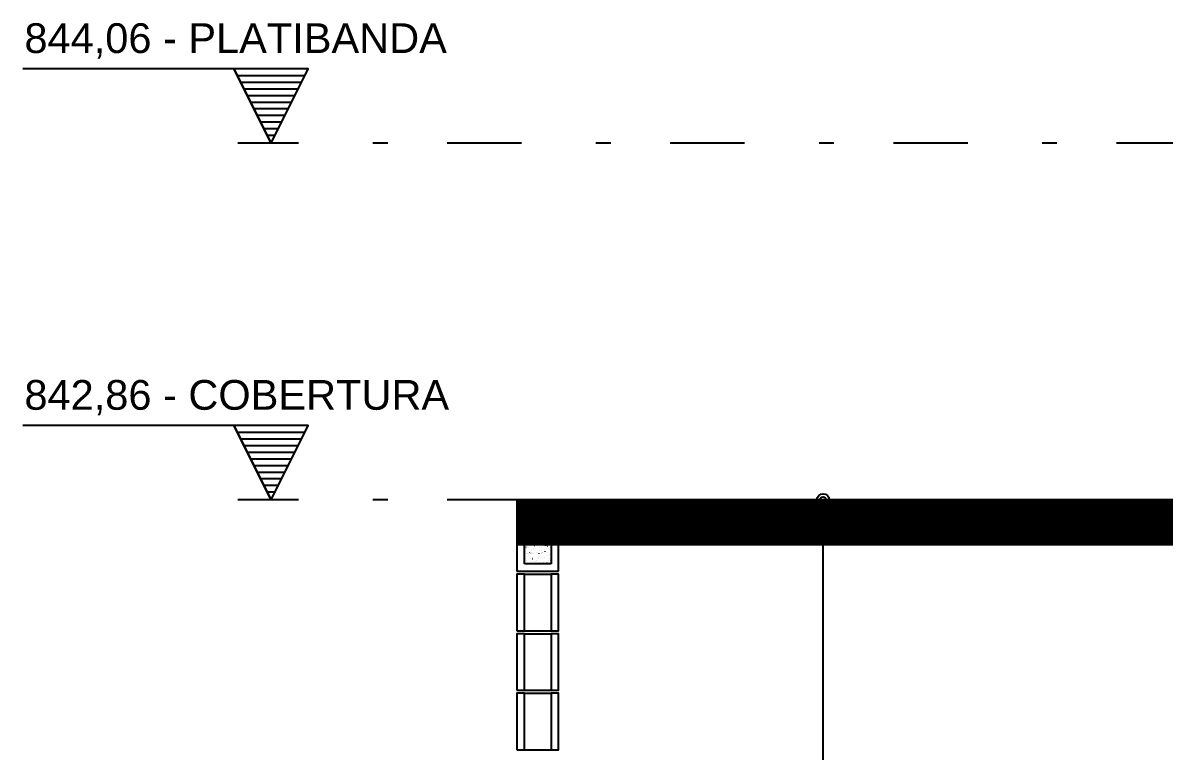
# Model space of a CAD drawing. Extents: x 0 to 119, y 0 to 84.
# Drawn here: x 57.35 to 65.03, y 41.9 to 46.8 of the extents above; entities that cross this region are included whole.
import ezdxf

# ---------------------------------------------------------------- set-up
doc = ezdxf.new("R2010")
doc.units = 0
doc.header["$MEASUREMENT"] = 0
doc.linetypes.add('ESTILO_TQS_0003', pattern=[1.5, 0.5, -0.4, 0.1, -0.5])
for name, color, linetype in [('10', 252, 'CONTINUOUS'), ('29', 9, 'CONTINUOUS'), ('3', 7, 'CONTINUOUS'), ('32', 250, 'CONTINUOUS'), ('6', 178, 'CONTINUOUS')]:
    doc.layers.add(name, color=color, linetype=linetype)
doc.styles.add('TQS_ARIAL', font='arial.ttf')

msp = doc.modelspace()

# ---------------------------------------------------------------- linework, layer by layer
at = {"layer": '10', "color": 252, "linetype": 'Continuous'}
for p, q in [((60.672083, 43.291044), (60.672083, 43.111044)), ((60.722083, 43.291044), (60.902083, 43.291044)), ((60.722083, 43.161044), (60.722083, 43.291044)), ((60.902083, 43.291044), (60.902083, 43.161044)), ((60.952083, 43.111044), (60.952083, 43.291044)), ((60.902083, 43.161044), (60.722083, 43.161044)), ((60.672083, 43.111044), (60.952083, 43.111044)), ((60.722083, 43.111044), (60.902083, 43.111044)), ((60.722083, 43.091044), (60.902083, 43.091044)), ((60.722083, 42.711044), (60.902083, 42.711044)), ((60.722083, 42.691044), (60.902083, 42.691044)), ((60.722083, 42.311044), (60.902083, 42.311044)), ((60.722083, 42.291044), (60.902083, 42.291044)), ((60.722083, 41.911044), (60.902083, 41.911044))]:
    msp.add_line(p, q, dxfattribs=at)
for points in [[(60.672083, 42.711044), (60.722083, 42.711044), (60.722083, 43.091044), (60.672083, 43.091044), (60.672083, 42.711044)], [(60.902083, 42.711044), (60.952083, 42.711044), (60.952083, 43.091044), (60.902083, 43.091044), (60.902083, 42.711044)], [(60.672083, 42.311044), (60.722083, 42.311044), (60.722083, 42.691044), (60.672083, 42.691044), (60.672083, 42.311044)], [(60.902083, 42.311044), (60.952083, 42.311044), (60.952083, 42.691044), (60.902083, 42.691044), (60.902083, 42.311044)], [(60.672083, 41.911044), (60.722083, 41.911044), (60.722083, 42.291044), (60.672083, 42.291044), (60.672083, 41.911044)], [(60.902083, 41.911044), (60.952083, 41.911044), (60.952083, 42.291044), (60.902083, 42.291044), (60.902083, 41.911044)]]:
    msp.add_lwpolyline(points, dxfattribs=at)
at = {"layer": '29', "color": 9, "linetype": 'Continuous'}
for p, q in [((60.672083, 43.291044), (60.971728, 43.591044)), ((60.672083, 43.30554), (60.957586, 43.591044)), ((60.672083, 43.319682), (60.943444, 43.591044)), ((60.672083, 43.333824), (60.929302, 43.591044)), ((60.672083, 43.347967), (60.91516, 43.591044)), ((60.672083, 43.362109), (60.901018, 43.591044)), ((60.672083, 43.376251), (60.886876, 43.591044)), ((60.672083, 43.390393), (60.872733, 43.591044)), ((60.672083, 43.404535), (60.858591, 43.591044)), ((60.672083, 43.418677), (60.844449, 43.591044)), ((60.672083, 43.432819), (60.830307, 43.591044)), ((60.672083, 43.446961), (60.816165, 43.591044)), ((60.672083, 43.461104), (60.802023, 43.591044)), ((60.672083, 43.475246), (60.787881, 43.591044)), ((60.672083, 43.489388), (60.773738, 43.591044)), ((60.672083, 43.50353), (60.759596, 43.591044)), ((60.672083, 43.517672), (60.745454, 43.591044)), ((60.672083, 43.531814), (60.731312, 43.591044)), ((60.672083, 43.545956), (60.71717, 43.591044)), ((60.672083, 43.560099), (60.703028, 43.591044)), ((60.672083, 43.574241), (60.688886, 43.591044)), ((60.672083, 43.588383), (60.674744, 43.591044)), ((60.672083, 43.583741), (60.96478, 43.291044)), ((60.672083, 43.569599), (60.950638, 43.291044)), ((60.672083, 43.555457), (60.936496, 43.291044)), ((60.672083, 43.541315), (60.922354, 43.291044)), ((60.672083, 43.527173), (60.908212, 43.291044)), ((60.678922, 43.591044), (60.978922, 43.291044)), ((60.685871, 43.291044), (60.985871, 43.591044)), ((60.693064, 43.591044), (60.993064, 43.291044)), ((60.700013, 43.291044), (61.000013, 43.591044)), ((60.707207, 43.591044), (61.007207, 43.291044)), ((60.714155, 43.291044), (61.014155, 43.591044)), ((60.721349, 43.591044), (61.021349, 43.291044)), ((60.728297, 43.291044), (61.028297, 43.591044)), ((60.735491, 43.591044), (61.035491, 43.291044)), ((60.742439, 43.291044), (61.042439, 43.591044)), ((60.749633, 43.591044), (61.049633, 43.291044)), ((60.756581, 43.291044), (61.056581, 43.591044)), ((60.763775, 43.591044), (61.063775, 43.291044)), ((60.770723, 43.291044), (61.070723, 43.591044)), ((60.777917, 43.591044), (61.077917, 43.291044)), ((60.784865, 43.291044), (61.084865, 43.591044)), ((60.792059, 43.591044), (61.092059, 43.291044)), ((60.799008, 43.291044), (61.099008, 43.591044)), ((60.806201, 43.591044), (61.106201, 43.291044)), ((60.81315, 43.291044), (61.11315, 43.591044)), ((60.820344, 43.591044), (61.120344, 43.291044)), ((60.827292, 43.291044), (61.127292, 43.591044)), ((60.834486, 43.591044), (61.134486, 43.291044)), ((60.841434, 43.291044), (61.141434, 43.591044)), ((60.848628, 43.591044), (61.148628, 43.291044)), ((60.855576, 43.291044), (61.155576, 43.591044)), ((60.86277, 43.591044), (61.16277, 43.291044)), ((60.869718, 43.291044), (61.169718, 43.591044)), ((60.876912, 43.591044), (61.176912, 43.291044)), ((60.88386, 43.291044), (61.18386, 43.591044)), ((60.891054, 43.591044), (61.191054, 43.291044)), ((60.898003, 43.291044), (61.198003, 43.591044)), ((60.905196, 43.591044), (61.205196, 43.291044)), ((60.912145, 43.291044), (61.212145, 43.591044)), ((60.919339, 43.591044), (61.219339, 43.291044)), ((60.926287, 43.291044), (61.226287, 43.591044)), ((60.933481, 43.591044), (61.233481, 43.291044)), ((60.940429, 43.291044), (61.240429, 43.591044)), ((60.947623, 43.591044), (61.247623, 43.291044)), ((60.954571, 43.291044), (61.254571, 43.591044)), ((60.961765, 43.591044), (61.261765, 43.291044)), ((60.968713, 43.291044), (61.268713, 43.591044)), ((60.975907, 43.591044), (61.275907, 43.291044)), ((60.982855, 43.291044), (61.282855, 43.591044)), ((60.990049, 43.591044), (61.290049, 43.291044)), ((60.996998, 43.291044), (61.296998, 43.591044)), ((61.004191, 43.591044), (61.304191, 43.291044)), ((61.01114, 43.291044), (61.31114, 43.591044)), ((61.018334, 43.591044), (61.318334, 43.291044)), ((61.025282, 43.291044), (61.325282, 43.591044)), ((61.032476, 43.591044), (61.332476, 43.291044)), ((61.039424, 43.291044), (61.339424, 43.591044)), ((61.046618, 43.591044), (61.346618, 43.291044)), ((61.053566, 43.291044), (61.353566, 43.591044)), ((61.06076, 43.591044), (61.36076, 43.291044)), ((61.067708, 43.291044), (61.367708, 43.591044)), ((61.074902, 43.591044), (61.374902, 43.291044)), ((61.08185, 43.291044), (61.38185, 43.591044)), ((61.089044, 43.591044), (61.389044, 43.291044)), ((61.095992, 43.291044), (61.395992, 43.591044)), ((61.103186, 43.591044), (61.403186, 43.291044)), ((61.110135, 43.291044), (61.410135, 43.591044)), ((61.117328, 43.591044), (61.417328, 43.291044)), ((61.124277, 43.291044), (61.424277, 43.591044)), ((61.131471, 43.591044), (61.431471, 43.291044)), ((61.138419, 43.291044), (61.438419, 43.591044)), ((61.145613, 43.591044), (61.445613, 43.291044)), ((61.152561, 43.291044), (61.452561, 43.591044)), ((61.159755, 43.591044), (61.459755, 43.291044)), ((61.166703, 43.291044), (61.466703, 43.591044)), ((61.173897, 43.591044), (61.473897, 43.291044)), ((61.180845, 43.291044), (61.480845, 43.591044)), ((61.188039, 43.591044), (61.488039, 43.291044)), ((61.194987, 43.291044), (61.494987, 43.591044)), ((61.202181, 43.591044), (61.502181, 43.291044)), ((61.20913, 43.291044), (61.50913, 43.591044)), ((61.216323, 43.591044), (61.516323, 43.291044)), ((61.223272, 43.291044), (61.523272, 43.591044)), ((61.230466, 43.591044), (61.530466, 43.291044)), ((61.237414, 43.291044), (61.537414, 43.591044)), ((61.244608, 43.591044), (61.544608, 43.291044)), ((61.251556, 43.291044), (61.551556, 43.591044)), ((61.25875, 43.591044), (61.55875, 43.291044)), ((61.265698, 43.291044), (61.565698, 43.591044)), ((61.272892, 43.591044), (61.572892, 43.291044)), ((61.27984, 43.291044), (61.57984, 43.591044)), ((61.287034, 43.591044), (61.587034, 43.291044)), ((61.293982, 43.291044), (61.593982, 43.591044)), ((61.301176, 43.591044), (61.601176, 43.291044)), ((61.308124, 43.291044), (61.608124, 43.591044)), ((61.315318, 43.591044), (61.615318, 43.291044)), ((61.322267, 43.291044), (61.622267, 43.591044)), ((61.32946, 43.591044), (61.62946, 43.291044)), ((61.336409, 43.291044), (61.636409, 43.591044)), ((61.343603, 43.591044), (61.643603, 43.291044)), ((61.350551, 43.291044), (61.650551, 43.591044)), ((61.357745, 43.591044), (61.657745, 43.291044)), ((61.364693, 43.291044), (61.664693, 43.591044)), ((61.371887, 43.591044), (61.671887, 43.291044)), ((61.378835, 43.291044), (61.678835, 43.591044)), ((61.386029, 43.591044), (61.686029, 43.291044)), ((61.392977, 43.291044), (61.692977, 43.591044)), ((61.400171, 43.591044), (61.700171, 43.291044)), ((61.407119, 43.291044), (61.707119, 43.591044)), ((61.414313, 43.591044), (61.714313, 43.291044)), ((61.421262, 43.291044), (61.721262, 43.591044)), ((61.428455, 43.591044), (61.728455, 43.291044)), ((61.435404, 43.291044), (61.735404, 43.591044)), ((61.442598, 43.591044), (61.742598, 43.291044)), ((61.449546, 43.291044), (61.749546, 43.591044)), ((61.45674, 43.591044), (61.75674, 43.291044)), ((61.463688, 43.291044), (61.763688, 43.591044)), ((61.470882, 43.591044), (61.770882, 43.291044)), ((61.47783, 43.291044), (61.77783, 43.591044)), ((61.485024, 43.591044), (61.785024, 43.291044)), ((61.491972, 43.291044), (61.791972, 43.591044)), ((61.499166, 43.591044), (61.799166, 43.291044)), ((61.506114, 43.291044), (61.806114, 43.591044)), ((61.513308, 43.591044), (61.813308, 43.291044)), ((61.520257, 43.291044), (61.820257, 43.591044)), ((61.52745, 43.591044), (61.82745, 43.291044)), ((61.534399, 43.291044), (61.834399, 43.591044)), ((61.541593, 43.591044), (61.841593, 43.291044)), ((61.548541, 43.291044), (61.848541, 43.591044)), ((61.555735, 43.591044), (61.855735, 43.291044)), ((61.562683, 43.291044), (61.862683, 43.591044)), ((61.569877, 43.591044), (61.869877, 43.291044)), ((61.576825, 43.291044), (61.876825, 43.591044)), ((61.584019, 43.591044), (61.884019, 43.291044)), ((61.590967, 43.291044), (61.890967, 43.591044)), ((61.598161, 43.591044), (61.898161, 43.291044)), ((61.605109, 43.291044), (61.905109, 43.591044)), ((61.612303, 43.591044), (61.912303, 43.291044)), ((61.619251, 43.291044), (61.919251, 43.591044)), ((61.626445, 43.591044), (61.926445, 43.291044)), ((61.633394, 43.291044), (61.933394, 43.591044)), ((61.640587, 43.591044), (61.940587, 43.291044)), ((61.647536, 43.291044), (61.947536, 43.591044)), ((61.65473, 43.591044), (61.95473, 43.291044)), ((61.661678, 43.291044), (61.961678, 43.591044)), ((61.668872, 43.591044), (61.968872, 43.291044)), ((61.67582, 43.291044), (61.97582, 43.591044)), ((61.683014, 43.591044), (61.983014, 43.291044)), ((61.689962, 43.291044), (61.989962, 43.591044)), ((61.697156, 43.591044), (61.997156, 43.291044)), ((61.704104, 43.291044), (62.004104, 43.591044)), ((61.711298, 43.591044), (62.011298, 43.291044)), ((61.718246, 43.291044), (62.018246, 43.591044)), ((61.72544, 43.591044), (62.02544, 43.291044)), ((61.732389, 43.291044), (62.032389, 43.591044)), ((61.739582, 43.591044), (62.039582, 43.291044)), ((61.746531, 43.291044), (62.046531, 43.591044)), ((61.753725, 43.591044), (62.053725, 43.291044)), ((61.760673, 43.291044), (62.060673, 43.591044)), ((61.767867, 43.591044), (62.067867, 43.291044)), ((61.774815, 43.291044), (62.074815, 43.591044)), ((61.782009, 43.591044), (62.082009, 43.291044)), ((61.788957, 43.291044), (62.088957, 43.591044)), ((61.796151, 43.591044), (62.096151, 43.291044)), ((61.803099, 43.291044), (62.103099, 43.591044)), ((61.810293, 43.591044), (62.110293, 43.291044)), ((61.817241, 43.291044), (62.117241, 43.591044)), ((61.824435, 43.591044), (62.124435, 43.291044)), ((61.831384, 43.291044), (62.131384, 43.591044)), ((61.838577, 43.591044), (62.138577, 43.291044)), ((61.845526, 43.291044), (62.145526, 43.591044)), ((61.85272, 43.591044), (62.15272, 43.291044)), ((61.859668, 43.291044), (62.159668, 43.591044)), ((61.866862, 43.591044), (62.166862, 43.291044)), ((61.87381, 43.291044), (62.17381, 43.591044)), ((61.881004, 43.591044), (62.181004, 43.291044)), ((61.887952, 43.291044), (62.187952, 43.591044)), ((61.895146, 43.591044), (62.195146, 43.291044)), ((61.902094, 43.291044), (62.202094, 43.591044)), ((61.909288, 43.591044), (62.209288, 43.291044)), ((61.916236, 43.291044), (62.216236, 43.591044)), ((61.92343, 43.591044), (62.22343, 43.291044)), ((61.930378, 43.291044), (62.230378, 43.591044)), ((61.937572, 43.591044), (62.237572, 43.291044)), ((61.944521, 43.291044), (62.244521, 43.591044)), ((61.951714, 43.591044), (62.251714, 43.291044)), ((61.958663, 43.291044), (62.258663, 43.591044)), ((61.965857, 43.591044), (62.265857, 43.291044)), ((61.972805, 43.291044), (62.272805, 43.591044)), ((61.979999, 43.591044), (62.279999, 43.291044)), ((61.986947, 43.291044), (62.286947, 43.591044)), ((61.994141, 43.591044), (62.294141, 43.291044)), ((62.001089, 43.291044), (62.301089, 43.591044)), ((62.008283, 43.591044), (62.308283, 43.291044)), ((62.015231, 43.291044), (62.315231, 43.591044)), ((62.022425, 43.591044), (62.322425, 43.291044)), ((62.029373, 43.291044), (62.329373, 43.591044)), ((62.036567, 43.591044), (62.336567, 43.291044)), ((62.043516, 43.291044), (62.343516, 43.591044)), ((62.050709, 43.591044), (62.350709, 43.291044)), ((62.057658, 43.291044), (62.357658, 43.591044)), ((62.064852, 43.591044), (62.364852, 43.291044)), ((62.0718, 43.291044), (62.3718, 43.591044)), ((62.078994, 43.591044), (62.378994, 43.291044)), ((62.085942, 43.291044), (62.385942, 43.591044)), ((62.093136, 43.591044), (62.393136, 43.291044)), ((62.100084, 43.291044), (62.400084, 43.591044)), ((62.107278, 43.591044), (62.407278, 43.291044)), ((62.114226, 43.291044), (62.414226, 43.591044)), ((62.12142, 43.591044), (62.42142, 43.291044)), ((62.128368, 43.291044), (62.428368, 43.591044)), ((62.135562, 43.591044), (62.435562, 43.291044)), ((62.14251, 43.291044), (62.44251, 43.591044)), ((62.149704, 43.591044), (62.449704, 43.291044)), ((62.156653, 43.291044), (62.456653, 43.591044)), ((62.163846, 43.591044), (62.463846, 43.291044)), ((62.170795, 43.291044), (62.470795, 43.591044)), ((62.177989, 43.591044), (62.477989, 43.291044)), ((62.184937, 43.291044), (62.484937, 43.591044)), ((62.192131, 43.591044), (62.492131, 43.291044)), ((62.199079, 43.291044), (62.499079, 43.591044)), ((62.206273, 43.591044), (62.506273, 43.291044)), ((62.213221, 43.291044), (62.513221, 43.591044)), ((62.220415, 43.591044), (62.520415, 43.291044)), ((62.227363, 43.291044), (62.527363, 43.591044)), ((62.234557, 43.591044), (62.534557, 43.291044)), ((62.241505, 43.291044), (62.541505, 43.591044)), ((62.248699, 43.591044), (62.548699, 43.291044)), ((62.255648, 43.291044), (62.555648, 43.591044)), ((62.262841, 43.591044), (62.562841, 43.291044)), ((62.26979, 43.291044), (62.56979, 43.591044)), ((62.276984, 43.591044), (62.576984, 43.291044)), ((62.283932, 43.291044), (62.583932, 43.591044)), ((62.291126, 43.591044), (62.591126, 43.291044)), ((62.298074, 43.291044), (62.598074, 43.591044)), ((62.305268, 43.591044), (62.605268, 43.291044)), ((62.312216, 43.291044), (62.612216, 43.591044)), ((62.31941, 43.591044), (62.61941, 43.291044)), ((62.326358, 43.291044), (62.626358, 43.591044)), ((62.333552, 43.591044), (62.633552, 43.291044)), ((62.3405, 43.291044), (62.6405, 43.591044)), ((62.347694, 43.591044), (62.647694, 43.291044)), ((62.354643, 43.291044), (62.654643, 43.591044)), ((62.361836, 43.591044), (62.661836, 43.291044)), ((62.368785, 43.291044), (62.668785, 43.591044)), ((62.375979, 43.591044), (62.675979, 43.291044)), ((62.382927, 43.291044), (62.682927, 43.591044)), ((62.390121, 43.591044), (62.690121, 43.291044)), ((62.397069, 43.291044), (62.697069, 43.591044)), ((62.404263, 43.591044), (62.704263, 43.291044)), ((62.411211, 43.291044), (62.711211, 43.591044)), ((62.418405, 43.591044), (62.718405, 43.291044)), ((62.425353, 43.291044), (62.725353, 43.591044)), ((62.432547, 43.591044), (62.732547, 43.291044)), ((62.439495, 43.291044), (62.739495, 43.591044)), ((62.446689, 43.591044), (62.746689, 43.291044)), ((62.453637, 43.291044), (62.753637, 43.591044)), ((62.460831, 43.591044), (62.760831, 43.291044)), ((62.46778, 43.291044), (62.76778, 43.591044)), ((62.474973, 43.591044), (62.774973, 43.291044)), ((62.481922, 43.291044), (62.781922, 43.591044)), ((62.489116, 43.591044), (62.789116, 43.291044)), ((62.496064, 43.291044), (62.796064, 43.591044)), ((62.503258, 43.591044), (62.803258, 43.291044)), ((62.510206, 43.291044), (62.810206, 43.591044)), ((62.5174, 43.591044), (62.8174, 43.291044)), ((62.524348, 43.291044), (62.824348, 43.591044)), ((62.531542, 43.591044), (62.831542, 43.291044)), ((62.53849, 43.291044), (62.83849, 43.591044)), ((62.545684, 43.591044), (62.845684, 43.291044)), ((62.552632, 43.291044), (62.852632, 43.591044)), ((62.559826, 43.591044), (62.859826, 43.291044)), ((62.566775, 43.291044), (62.866775, 43.591044)), ((62.573968, 43.591044), (62.873968, 43.291044)), ((62.580917, 43.291044), (62.880917, 43.591044)), ((62.588111, 43.591044), (62.888111, 43.291044)), ((62.595059, 43.291044), (62.895059, 43.591044)), ((62.602253, 43.591044), (62.902253, 43.291044)), ((62.609201, 43.291044), (62.909201, 43.591044)), ((62.616395, 43.591044), (62.916395, 43.291044)), ((62.623343, 43.291044), (62.923343, 43.591044)), ((62.630537, 43.591044), (62.930537, 43.291044)), ((62.637485, 43.291044), (62.937485, 43.591044)), ((62.644679, 43.591044), (62.944679, 43.291044)), ((62.651627, 43.291044), (62.951627, 43.591044)), ((62.658821, 43.591044), (62.958821, 43.291044)), ((62.66577, 43.291044), (62.96577, 43.591044)), ((62.672963, 43.591044), (62.972963, 43.291044)), ((62.679912, 43.291044), (62.979912, 43.591044)), ((62.687106, 43.591044), (62.987106, 43.291044)), ((62.694054, 43.291044), (62.994054, 43.591044)), ((62.701248, 43.591044), (63.001248, 43.291044)), ((62.708196, 43.291044), (63.008196, 43.591044)), ((62.71539, 43.591044), (63.01539, 43.291044)), ((62.722338, 43.291044), (63.022338, 43.591044)), ((62.729532, 43.591044), (63.029532, 43.291044)), ((62.73648, 43.291044), (63.03648, 43.591044)), ((62.743674, 43.591044), (63.043674, 43.291044)), ((62.750622, 43.291044), (63.050622, 43.591044)), ((62.757816, 43.591044), (63.057816, 43.291044)), ((62.764764, 43.291044), (63.064764, 43.591044)), ((62.771958, 43.591044), (63.071958, 43.291044)), ((62.778907, 43.291044), (63.078907, 43.591044)), ((62.7861, 43.591044), (63.0861, 43.291044)), ((62.793049, 43.291044), (63.093049, 43.591044)), ((62.800243, 43.591044), (63.100243, 43.291044)), ((62.807191, 43.291044), (63.107191, 43.591044)), ((62.814385, 43.591044), (63.114385, 43.291044)), ((62.821333, 43.291044), (63.121333, 43.591044)), ((62.828527, 43.591044), (63.128527, 43.291044)), ((62.835475, 43.291044), (63.135475, 43.591044)), ((62.842669, 43.591044), (63.142669, 43.291044)), ((62.849617, 43.291044), (63.149617, 43.591044)), ((62.856811, 43.591044), (63.156811, 43.291044)), ((62.863759, 43.291044), (63.163759, 43.591044)), ((62.870953, 43.591044), (63.170953, 43.291044)), ((62.877902, 43.291044), (63.177902, 43.591044)), ((62.885095, 43.591044), (63.185095, 43.291044)), ((62.892044, 43.291044), (63.192044, 43.591044)), ((62.899238, 43.591044), (63.199238, 43.291044)), ((62.906186, 43.291044), (63.206186, 43.591044)), ((62.91338, 43.591044), (63.21338, 43.291044)), ((62.920328, 43.291044), (63.220328, 43.591044)), ((62.927522, 43.591044), (63.227522, 43.291044)), ((62.93447, 43.291044), (63.23447, 43.591044)), ((62.941664, 43.591044), (63.241664, 43.291044)), ((62.948612, 43.291044), (63.248612, 43.591044)), ((62.955806, 43.591044), (63.255806, 43.291044)), ((62.962754, 43.291044), (63.262754, 43.591044)), ((62.969948, 43.591044), (63.269948, 43.291044)), ((62.976896, 43.291044), (63.276896, 43.591044)), ((62.98409, 43.591044), (63.28409, 43.291044)), ((62.991039, 43.291044), (63.291039, 43.591044)), ((62.998232, 43.591044), (63.298232, 43.291044)), ((63.005181, 43.291044), (63.305181, 43.591044)), ((63.012375, 43.591044), (63.312375, 43.291044)), ((63.019323, 43.291044), (63.319323, 43.591044)), ((63.026517, 43.591044), (63.326517, 43.291044)), ((63.033465, 43.291044), (63.333465, 43.591044)), ((63.040659, 43.591044), (63.340659, 43.291044)), ((63.047607, 43.291044), (63.347607, 43.591044)), ((63.054801, 43.591044), (63.354801, 43.291044)), ((63.061749, 43.291044), (63.361749, 43.591044)), ((63.068943, 43.591044), (63.368943, 43.291044)), ((63.075891, 43.291044), (63.375891, 43.591044)), ((63.083085, 43.591044), (63.383085, 43.291044)), ((63.090034, 43.291044), (63.390034, 43.591044)), ((63.097227, 43.591044), (63.397227, 43.291044)), ((63.104176, 43.291044), (63.404176, 43.591044)), ((63.11137, 43.591044), (63.41137, 43.291044)), ((63.118318, 43.291044), (63.418318, 43.591044)), ((63.125512, 43.591044), (63.425512, 43.291044)), ((63.13246, 43.291044), (63.43246, 43.591044)), ((63.139654, 43.591044), (63.439654, 43.291044)), ((63.146602, 43.291044), (63.446602, 43.591044)), ((63.153796, 43.591044), (63.453796, 43.291044)), ((63.160744, 43.291044), (63.460744, 43.591044)), ((63.167938, 43.591044), (63.467938, 43.291044)), ((63.174886, 43.291044), (63.474886, 43.591044)), ((63.18208, 43.591044), (63.48208, 43.291044)), ((63.189029, 43.291044), (63.489029, 43.591044)), ((63.196222, 43.591044), (63.496222, 43.291044)), ((63.203171, 43.291044), (63.503171, 43.591044)), ((63.210365, 43.591044), (63.510365, 43.291044)), ((63.217313, 43.291044), (63.517313, 43.591044)), ((63.224507, 43.591044), (63.524507, 43.291044)), ((63.231455, 43.291044), (63.531455, 43.591044)), ((63.238649, 43.591044), (63.538649, 43.291044)), ((63.245597, 43.291044), (63.545597, 43.591044)), ((63.252791, 43.591044), (63.552791, 43.291044)), ((63.259739, 43.291044), (63.559739, 43.591044)), ((63.266933, 43.591044), (63.566933, 43.291044)), ((63.273881, 43.291044), (63.573881, 43.591044)), ((63.281075, 43.591044), (63.581075, 43.291044)), ((63.288023, 43.291044), (63.588023, 43.591044)), ((63.295217, 43.591044), (63.595217, 43.291044)), ((63.302166, 43.291044), (63.602166, 43.591044)), ((63.309359, 43.591044), (63.609359, 43.291044)), ((63.316308, 43.291044), (63.616308, 43.591044)), ((63.323502, 43.591044), (63.623502, 43.291044)), ((63.33045, 43.291044), (63.63045, 43.591044)), ((63.337644, 43.591044), (63.637644, 43.291044)), ((63.344592, 43.291044), (63.644592, 43.591044)), ((63.351786, 43.591044), (63.651786, 43.291044)), ((63.358734, 43.291044), (63.658734, 43.591044)), ((63.365928, 43.591044), (63.665928, 43.291044)), ((63.372876, 43.291044), (63.672876, 43.591044)), ((63.38007, 43.591044), (63.68007, 43.291044)), ((63.387018, 43.291044), (63.687018, 43.591044)), ((63.394212, 43.591044), (63.694212, 43.291044)), ((63.401161, 43.291044), (63.701161, 43.591044)), ((63.408354, 43.591044), (63.708354, 43.291044)), ((63.415303, 43.291044), (63.715303, 43.591044)), ((63.422497, 43.591044), (63.722497, 43.291044)), ((63.429445, 43.291044), (63.729445, 43.591044)), ((63.436639, 43.591044), (63.736639, 43.291044)), ((63.443587, 43.291044), (63.743587, 43.591044)), ((63.450781, 43.591044), (63.750781, 43.291044)), ((63.457729, 43.291044), (63.757729, 43.591044)), ((63.464923, 43.591044), (63.764923, 43.291044)), ((63.471871, 43.291044), (63.771871, 43.591044)), ((63.479065, 43.591044), (63.779065, 43.291044)), ((63.486013, 43.291044), (63.786013, 43.591044)), ((63.493207, 43.591044), (63.793207, 43.291044)), ((63.500156, 43.291044), (63.800156, 43.591044)), ((63.507349, 43.591044), (63.807349, 43.291044)), ((63.514298, 43.291044), (63.814298, 43.591044)), ((63.521492, 43.591044), (63.821492, 43.291044)), ((63.52844, 43.291044), (63.82844, 43.591044)), ((63.535634, 43.591044), (63.835634, 43.291044)), ((63.542582, 43.291044), (63.842582, 43.591044)), ((63.549776, 43.591044), (63.849776, 43.291044)), ((63.556724, 43.291044), (63.856724, 43.591044)), ((63.563918, 43.591044), (63.863918, 43.291044)), ((63.570866, 43.291044), (63.870866, 43.591044)), ((63.57806, 43.591044), (63.87806, 43.291044)), ((63.585008, 43.291044), (63.885008, 43.591044)), ((63.592202, 43.591044), (63.892202, 43.291044)), ((63.59915, 43.291044), (63.89915, 43.591044)), ((63.606344, 43.591044), (63.906344, 43.291044)), ((63.613293, 43.291044), (63.913293, 43.591044)), ((63.620486, 43.591044), (63.920486, 43.291044)), ((63.627435, 43.291044), (63.927435, 43.591044)), ((63.634629, 43.591044), (63.934629, 43.291044)), ((63.641577, 43.291044), (63.941577, 43.591044)), ((63.648771, 43.591044), (63.948771, 43.291044)), ((63.655719, 43.291044), (63.955719, 43.591044)), ((63.662913, 43.591044), (63.962913, 43.291044)), ((63.669861, 43.291044), (63.969861, 43.591044)), ((63.677055, 43.591044), (63.977055, 43.291044)), ((63.684003, 43.291044), (63.984003, 43.591044)), ((63.691197, 43.591044), (63.991197, 43.291044)), ((63.698145, 43.291044), (63.998145, 43.591044)), ((63.705339, 43.591044), (64.005339, 43.291044)), ((63.712288, 43.291044), (64.012288, 43.591044)), ((63.719481, 43.591044), (64.019481, 43.291044)), ((63.72643, 43.291044), (64.02643, 43.591044)), ((63.733624, 43.591044), (64.033624, 43.291044)), ((63.740572, 43.291044), (64.040572, 43.591044)), ((63.747766, 43.591044), (64.047766, 43.291044)), ((63.754714, 43.291044), (64.054714, 43.591044)), ((63.761908, 43.591044), (64.061908, 43.291044)), ((63.768856, 43.291044), (64.068856, 43.591044)), ((63.77605, 43.591044), (64.07605, 43.291044)), ((63.782998, 43.291044), (64.082998, 43.591044)), ((63.790192, 43.591044), (64.090192, 43.291044)), ((63.79714, 43.291044), (64.09714, 43.591044)), ((63.804334, 43.591044), (64.104334, 43.291044)), ((63.811282, 43.291044), (64.111282, 43.591044)), ((63.818476, 43.591044), (64.118476, 43.291044)), ((63.825425, 43.291044), (64.125425, 43.591044)), ((63.832618, 43.591044), (64.132618, 43.291044)), ((63.839567, 43.291044), (64.139567, 43.591044)), ((63.846761, 43.591044), (64.146761, 43.291044)), ((63.853709, 43.291044), (64.153709, 43.591044)), ((63.860903, 43.591044), (64.160903, 43.291044)), ((63.867851, 43.291044), (64.167851, 43.591044)), ((63.875045, 43.591044), (64.175045, 43.291044)), ((63.881993, 43.291044), (64.181993, 43.591044)), ((63.889187, 43.591044), (64.189187, 43.291044)), ((63.896135, 43.291044), (64.196135, 43.591044)), ((63.903329, 43.591044), (64.203329, 43.291044)), ((63.910277, 43.291044), (64.210277, 43.591044)), ((63.917471, 43.591044), (64.217471, 43.291044)), ((63.92442, 43.291044), (64.22442, 43.591044)), ((63.931613, 43.591044), (64.231613, 43.291044)), ((63.938562, 43.291044), (64.238562, 43.591044)), ((63.945756, 43.591044), (64.245756, 43.291044)), ((63.952704, 43.291044), (64.252704, 43.591044)), ((63.959898, 43.591044), (64.259898, 43.291044)), ((63.966846, 43.291044), (64.266846, 43.591044)), ((63.97404, 43.591044), (64.27404, 43.291044)), ((63.980988, 43.291044), (64.280988, 43.591044)), ((63.988182, 43.591044), (64.288182, 43.291044)), ((63.99513, 43.291044), (64.29513, 43.591044)), ((64.002324, 43.591044), (64.302324, 43.291044)), ((64.009272, 43.291044), (64.309272, 43.591044)), ((64.016466, 43.591044), (64.316466, 43.291044)), ((64.023415, 43.291044), (64.323415, 43.591044)), ((64.030608, 43.591044), (64.330608, 43.291044)), ((64.037557, 43.291044), (64.337557, 43.591044)), ((64.044751, 43.591044), (64.344751, 43.291044)), ((64.051699, 43.291044), (64.351699, 43.591044)), ((64.058893, 43.591044), (64.358893, 43.291044)), ((64.065841, 43.291044), (64.365841, 43.591044)), ((64.073035, 43.591044), (64.373035, 43.291044)), ((64.079983, 43.291044), (64.379983, 43.591044)), ((64.087177, 43.591044), (64.387177, 43.291044)), ((64.094125, 43.291044), (64.394125, 43.591044)), ((64.101319, 43.591044), (64.401319, 43.291044)), ((64.108267, 43.291044), (64.408267, 43.591044)), ((64.115461, 43.591044), (64.415461, 43.291044)), ((64.122409, 43.291044), (64.422409, 43.591044)), ((64.129603, 43.591044), (64.429603, 43.291044)), ((64.136552, 43.291044), (64.436552, 43.591044)), ((64.143745, 43.591044), (64.443745, 43.291044)), ((64.150694, 43.291044), (64.450694, 43.591044)), ((64.157888, 43.591044), (64.457888, 43.291044)), ((64.164836, 43.291044), (64.464836, 43.591044)), ((64.17203, 43.591044), (64.47203, 43.291044)), ((64.178978, 43.291044), (64.478978, 43.591044)), ((64.186172, 43.591044), (64.486172, 43.291044)), ((64.19312, 43.291044), (64.49312, 43.591044)), ((64.200314, 43.591044), (64.500314, 43.291044)), ((64.207262, 43.291044), (64.507262, 43.591044)), ((64.214456, 43.591044), (64.514456, 43.291044)), ((64.221404, 43.291044), (64.521404, 43.591044)), ((64.228598, 43.591044), (64.528598, 43.291044)), ((64.235547, 43.291044), (64.535547, 43.591044)), ((64.24274, 43.591044), (64.54274, 43.291044)), ((64.249689, 43.291044), (64.549689, 43.591044)), ((64.256883, 43.591044), (64.556883, 43.291044)), ((64.263831, 43.291044), (64.563831, 43.591044)), ((64.271025, 43.591044), (64.571025, 43.291044)), ((64.277973, 43.291044), (64.577973, 43.591044)), ((64.285167, 43.591044), (64.585167, 43.291044)), ((64.292115, 43.291044), (64.592115, 43.591044)), ((64.299309, 43.591044), (64.599309, 43.291044)), ((64.306257, 43.291044), (64.606257, 43.591044)), ((64.313451, 43.591044), (64.613451, 43.291044)), ((64.320399, 43.291044), (64.620399, 43.591044)), ((64.327593, 43.591044), (64.627593, 43.291044)), ((64.334542, 43.291044), (64.634542, 43.591044)), ((64.341735, 43.591044), (64.641735, 43.291044)), ((64.348684, 43.291044), (64.648684, 43.591044)), ((64.355878, 43.591044), (64.655878, 43.291044)), ((64.362826, 43.291044), (64.662826, 43.591044)), ((64.37002, 43.591044), (64.67002, 43.291044)), ((64.376968, 43.291044), (64.676968, 43.591044)), ((64.384162, 43.591044), (64.684162, 43.291044)), ((64.39111, 43.291044), (64.69111, 43.591044)), ((64.398304, 43.591044), (64.698304, 43.291044)), ((64.405252, 43.291044), (64.705252, 43.591044)), ((64.412446, 43.591044), (64.712446, 43.291044)), ((64.419394, 43.291044), (64.719394, 43.591044)), ((64.426588, 43.591044), (64.726588, 43.291044)), ((64.433536, 43.291044), (64.733536, 43.591044)), ((64.44073, 43.591044), (64.74073, 43.291044)), ((64.447679, 43.291044), (64.747679, 43.591044)), ((64.454872, 43.591044), (64.754872, 43.291044)), ((64.461821, 43.291044), (64.761821, 43.591044)), ((64.469015, 43.591044), (64.769015, 43.291044)), ((64.475963, 43.291044), (64.775963, 43.591044)), ((64.483157, 43.591044), (64.783157, 43.291044)), ((64.490105, 43.291044), (64.790105, 43.591044)), ((64.497299, 43.591044), (64.797299, 43.291044)), ((64.504247, 43.291044), (64.804247, 43.591044)), ((64.511441, 43.591044), (64.811441, 43.291044)), ((64.518389, 43.291044), (64.818389, 43.591044)), ((64.525583, 43.591044), (64.825583, 43.291044)), ((64.532531, 43.291044), (64.832531, 43.591044)), ((64.539725, 43.591044), (64.839725, 43.291044)), ((64.546674, 43.291044), (64.846674, 43.591044)), ((64.553867, 43.591044), (64.853867, 43.291044)), ((64.560816, 43.291044), (64.860816, 43.591044)), ((64.56801, 43.591044), (64.86801, 43.291044)), ((64.574958, 43.291044), (64.874958, 43.591044)), ((64.582152, 43.591044), (64.882152, 43.291044)), ((64.5891, 43.291044), (64.8891, 43.591044)), ((64.596294, 43.591044), (64.896294, 43.291044)), ((64.603242, 43.291044), (64.903242, 43.591044)), ((64.610436, 43.591044), (64.910436, 43.291044)), ((64.617384, 43.291044), (64.917384, 43.591044)), ((64.624578, 43.591044), (64.924578, 43.291044)), ((64.631526, 43.291044), (64.931526, 43.591044)), ((64.63872, 43.591044), (64.93872, 43.291044)), ((64.645668, 43.291044), (64.945668, 43.591044)), ((64.652862, 43.591044), (64.952862, 43.291044)), ((64.659811, 43.291044), (64.959811, 43.591044)), ((64.667005, 43.591044), (64.967005, 43.291044)), ((64.673953, 43.291044), (64.973953, 43.591044)), ((64.681147, 43.591044), (64.981147, 43.291044)), ((64.688095, 43.291044), (64.988095, 43.591044)), ((64.695289, 43.591044), (64.995289, 43.291044)), ((64.702237, 43.291044), (65.002237, 43.591044)), ((64.709431, 43.591044), (65.009431, 43.291044)), ((64.716379, 43.291044), (65.016379, 43.591044)), ((64.723573, 43.591044), (65.023573, 43.291044)), ((64.730521, 43.291044), (65.030521, 43.591044)), ((64.737715, 43.591044), (65.037715, 43.291044)), ((64.744663, 43.291044), (65.044663, 43.591044)), ((64.751857, 43.591044), (65.051857, 43.291044)), ((64.758806, 43.291044), (65.058806, 43.591044)), ((64.765999, 43.591044), (65.065999, 43.291044)), ((64.772948, 43.291044), (65.072948, 43.591044)), ((64.780142, 43.591044), (65.080142, 43.291044)), ((64.78709, 43.291044), (65.08709, 43.591044)), ((64.794284, 43.591044), (65.094284, 43.291044)), ((64.801232, 43.291044), (65.101232, 43.591044)), ((64.808426, 43.591044), (65.108426, 43.291044)), ((64.815374, 43.291044), (65.115374, 43.591044)), ((64.822568, 43.591044), (65.122568, 43.291044)), ((64.829516, 43.291044), (65.129516, 43.591044)), ((64.83671, 43.591044), (65.13671, 43.291044)), ((64.843658, 43.291044), (65.143658, 43.591044)), ((64.850852, 43.591044), (65.150852, 43.291044)), ((64.857801, 43.291044), (65.157801, 43.591044)), ((64.864994, 43.591044), (65.164994, 43.291044)), ((64.871943, 43.291044), (65.171943, 43.591044)), ((64.879137, 43.591044), (65.179137, 43.291044)), ((64.886085, 43.291044), (65.186085, 43.591044)), ((64.893279, 43.591044), (65.193279, 43.291044)), ((64.900227, 43.291044), (65.200227, 43.591044)), ((64.907421, 43.591044), (65.207421, 43.291044)), ((64.914369, 43.291044), (65.214369, 43.591044)), ((64.921563, 43.591044), (65.221563, 43.291044)), ((64.928511, 43.291044), (65.228511, 43.591044)), ((64.935705, 43.591044), (65.235705, 43.291044)), ((64.942653, 43.291044), (65.242653, 43.591044)), ((64.949847, 43.591044), (65.249847, 43.291044)), ((64.956795, 43.291044), (65.256795, 43.591044)), ((64.963989, 43.591044), (65.263989, 43.291044)), ((64.970938, 43.291044), (65.270938, 43.591044)), ((64.978131, 43.591044), (65.278131, 43.291044)), ((64.98508, 43.291044), (65.28508, 43.591044)), ((64.992274, 43.591044), (65.292274, 43.291044)), ((64.999222, 43.291044), (65.299222, 43.591044)), ((65.006416, 43.591044), (65.306416, 43.291044)), ((65.013364, 43.291044), (65.313364, 43.591044)), ((65.020558, 43.591044), (65.320558, 43.291044)), ((60.672083, 43.51303), (60.894069, 43.291044)), ((60.672083, 43.498888), (60.879927, 43.291044)), ((60.672083, 43.484746), (60.865785, 43.291044)), ((60.672083, 43.470604), (60.851643, 43.291044)), ((60.672083, 43.456462), (60.837501, 43.291044)), ((60.672083, 43.44232), (60.823359, 43.291044)), ((60.672083, 43.428178), (60.809217, 43.291044)), ((60.672083, 43.414036), (60.795074, 43.291044)), ((60.672083, 43.399893), (60.780932, 43.291044)), ((60.672083, 43.385751), (60.76679, 43.291044)), ((60.672083, 43.371609), (60.752648, 43.291044)), ((60.672083, 43.357467), (60.738506, 43.291044)), ((60.672083, 43.343325), (60.724364, 43.291044)), ((60.672083, 43.329183), (60.710222, 43.291044)), ((60.672083, 43.315041), (60.69608, 43.291044)), ((60.672083, 43.300898), (60.681937, 43.291044)), ((60.722083, 43.271106), (60.722083, 43.271106)), ((60.722083, 43.271106), (60.722083, 43.271106)), ((60.722083, 43.271106), (60.722083, 43.271106)), ((60.722083, 43.230631), (60.722083, 43.230631)), ((60.722083, 43.230631), (60.722083, 43.230631)), ((60.722083, 43.228138), (60.722083, 43.228138)), ((60.724121, 43.228589), (60.724365, 43.228644)), ((60.733049, 43.273537), (60.733294, 43.273591)), ((60.736496, 43.231261), (60.736746, 43.231272)), ((60.741381, 43.228412), (60.741413, 43.22866)), ((60.745253, 43.276243), (60.745497, 43.276297)), ((60.746683, 43.268689), (60.746716, 43.268937)), ((60.752015, 43.22587), (60.752167, 43.226069)), ((60.760005, 43.236283), (60.760157, 43.236481)), ((60.768055, 43.238329), (60.768299, 43.238383)), ((60.770214, 43.232733), (60.770464, 43.232744)), ((60.772485, 43.252547), (60.772637, 43.252745)), ((60.776458, 43.233006), (60.776708, 43.233016)), ((60.781, 43.229222), (60.781033, 43.22947)), ((60.78596, 43.266897), (60.785993, 43.267145)), ((60.789186, 43.285983), (60.789431, 43.286037)), ((60.793335, 43.279719), (60.793487, 43.279917)), ((60.801325, 43.290132), (60.801477, 43.29033)), ((60.80593, 43.234292), (60.80618, 43.234303)), ((60.820842, 43.231718), (60.820875, 43.231966)), ((60.825412, 43.251045), (60.825656, 43.251099)), ((60.826389, 43.273855), (60.826422, 43.274103)), ((60.835238, 43.22891), (60.835391, 43.229108)), ((60.837616, 43.253751), (60.83786, 43.253805)), ((60.839648, 43.235764), (60.839898, 43.235775)), ((60.843228, 43.239323), (60.843381, 43.239521)), ((60.845892, 43.236037), (60.846142, 43.236048)), ((60.855708, 43.255587), (60.85586, 43.255785)), ((60.861858, 43.243137), (60.861891, 43.243385)), ((60.867161, 43.283415), (60.867194, 43.283663)), ((60.875364, 43.237324), (60.875614, 43.237335)), ((60.876558, 43.282759), (60.87671, 43.282957)), ((60.879269, 43.220016), (60.879514, 43.220071)), ((60.881549, 43.26349), (60.881793, 43.263544)), ((60.891473, 43.222722), (60.891717, 43.222776)), ((60.722083, 43.186862), (60.722083, 43.186862)), ((60.722083, 43.185169), (60.722083, 43.185169)), ((60.722083, 43.185169), (60.722083, 43.185169)), ((60.722083, 43.185169), (60.722083, 43.185169)), ((60.722083, 43.163618), (60.722083, 43.163618)), ((60.722083, 43.163618), (60.722083, 43.163618)), ((60.722083, 43.163618), (60.722083, 43.163618)), ((60.731165, 43.198698), (60.731317, 43.198896)), ((60.732511, 43.161044), (60.732511, 43.161044)), ((60.732588, 43.164076), (60.732838, 43.164087)), ((60.735833, 43.186276), (60.735866, 43.186523)), ((60.738832, 43.164349), (60.739082, 43.16436)), ((60.765775, 43.194855), (60.766019, 43.194909)), ((60.768304, 43.165636), (60.768554, 43.165647)), ((60.772024, 43.161044), (60.772024, 43.161044)), ((60.772024, 43.161044), (60.772024, 43.161044)), ((60.775698, 43.188945), (60.77573, 43.189193)), ((60.777979, 43.197561), (60.778223, 43.197615)), ((60.783163, 43.161044), (60.783163, 43.161044)), ((60.783163, 43.161044), (60.783163, 43.161044)), ((60.793919, 43.175061), (60.794071, 43.17526)), ((60.801909, 43.185474), (60.802061, 43.185672)), ((60.802022, 43.167108), (60.802272, 43.167119)), ((60.807079, 43.161044), (60.807079, 43.161044)), ((60.807079, 43.161044), (60.807079, 43.161044)), ((60.807079, 43.161044), (60.807079, 43.161044)), ((60.808266, 43.167381), (60.808516, 43.167391)), ((60.811538, 43.161044), (60.811538, 43.161044)), ((60.811538, 43.161044), (60.811538, 43.161044)), ((60.811538, 43.161044), (60.811538, 43.161044)), ((60.814388, 43.201738), (60.81454, 43.201936)), ((60.815882, 43.194044), (60.815915, 43.194291)), ((60.821912, 43.207301), (60.822156, 43.207355)), ((60.837738, 43.168667), (60.837988, 43.168678)), ((60.838885, 43.168095), (60.839129, 43.168149)), ((60.851051, 43.161044), (60.851051, 43.161044)), ((60.851051, 43.161044), (60.851051, 43.161044)), ((60.851051, 43.161044), (60.851051, 43.161044)), ((60.851089, 43.1708), (60.851333, 43.170855)), ((60.851351, 43.163326), (60.851384, 43.163574)), ((60.856311, 43.201001), (60.856344, 43.201249)), ((60.864053, 43.161044), (60.864053, 43.161044)), ((60.864053, 43.161044), (60.864053, 43.161044)), ((60.871456, 43.170139), (60.871706, 43.17015)), ((60.873261, 43.173044), (60.873413, 43.173242)), ((60.8777, 43.170412), (60.87795, 43.170423)), ((60.881251, 43.183456), (60.881403, 43.183655)), ((60.890564, 43.161044), (60.890564, 43.161044)), ((60.891486, 43.168053), (60.891519, 43.168301)), ((60.893731, 43.19972), (60.893883, 43.199918)), ((60.895022, 43.18054), (60.895266, 43.180594)), ((60.897034, 43.210189), (60.897066, 43.210437))]:
    msp.add_line(p, q, dxfattribs=at)
msp.add_lwpolyline([(60.672083, 43.591044), (60.672083, 43.291044), (66.772083, 43.291044), (66.772083, 42.691044), (67.052083, 42.691044), (67.052083, 43.191044), (70.871985, 43.191044), (70.871985, 42.691044), (71.151985, 42.691044), (71.151985, 43.591044), (60.672083, 43.591044)], dxfattribs=at)
at = {"layer": '3', "color": 7, "linetype": 'Continuous'}
for p, q in [((59.268856, 46.491044), (57.348856, 46.491044)), ((59.018856, 45.991044), (58.768855, 46.491044)), ((58.791151, 46.446452), (59.246561, 46.446452)), ((59.018856, 45.991044), (59.268856, 46.491044)), ((58.813447, 46.401861), (59.224265, 46.401861)), ((58.835743, 46.357269), (59.20197, 46.357269)), ((58.858038, 46.312678), (59.179674, 46.312678)), ((58.880334, 46.268087), (59.157378, 46.268086)), ((58.90263, 46.223495), (59.135083, 46.223495)), ((58.924926, 46.178903), (59.112787, 46.178904)), ((58.947222, 46.134311), (59.090491, 46.134312)), ((58.969518, 46.08972), (59.068195, 46.08972)), ((58.991813, 46.045129), (59.045899, 46.045129)), ((59.268856, 44.091044), (57.348856, 44.091044)), ((59.018856, 43.591044), (58.768855, 44.091044)), ((59.018856, 43.591044), (59.268856, 44.091044)), ((58.791151, 44.046452), (59.246561, 44.046452)), ((58.813447, 44.001861), (59.224265, 44.001861)), ((58.835743, 43.957269), (59.20197, 43.957269)), ((58.858038, 43.912678), (59.179674, 43.912678)), ((58.880334, 43.868087), (59.157378, 43.868086)), ((58.90263, 43.823495), (59.135083, 43.823495)), ((58.924926, 43.778903), (59.112787, 43.778904)), ((58.947222, 43.734311), (59.090491, 43.734312)), ((58.969518, 43.68972), (59.068195, 43.68972)), ((58.991813, 43.645129), (59.045899, 43.645129))]:
    msp.add_line(p, q, dxfattribs=at)
at = {"layer": '3', "color": 7, "linetype": 'ESTILO_TQS_0003'}
for p, q in [((72.703917, 45.991044), (58.795807, 45.991044)), ((72.703917, 43.591044), (58.795807, 43.591044))]:
    msp.add_line(p, q, dxfattribs=at)
at = {"layer": '3', "color": 7, "linetype": 'Continuous'}
for points in [[(58.768855, 46.491044), (59.018856, 45.991044), (59.268856, 46.491044), (58.768855, 46.491044)], [(58.768855, 44.091044), (59.018856, 43.591044), (59.268856, 44.091044), (58.768855, 44.091044)]]:
    msp.add_lwpolyline(points, dxfattribs=at)
at = {"layer": '32', "color": 250, "linetype": 'Continuous'}
for p, q in [((62.567642, 43.591044), (62.481365, 43.591044)), ((62.731365, 34.691044), (62.731365, 43.591044)), ((62.817642, 43.591044), (62.817642, 43.591044))]:
    msp.add_line(p, q, dxfattribs=at)
for radius in [0.041625, 0.02075]:
    msp.add_circle((62.731365, 43.591044), radius, dxfattribs=at)
at = {"layer": '6', "color": 178, "linetype": 'Continuous'}
msp.add_lwpolyline([(60.672083, 43.591044), (60.672083, 43.291044), (66.772083, 43.291044), (66.772083, 42.691044), (67.052083, 42.691044), (67.052083, 43.191044), (70.871985, 43.191044), (70.871985, 42.691044), (71.151985, 42.691044), (71.151985, 43.591044), (60.672083, 43.591044)], dxfattribs=at)

# ---------------------------------------------------------------- texts
at = {"layer": '3', "color": 7, "linetype": 'Continuous', "style": 'TQS_ARIAL'}
for s, p in [('844,06 - PLATIBANDA', (57.359589, 46.597791)), ('842,86 - COBERTURA', (57.359589, 44.197791))]:
    msp.add_text(s, height=0.2, dxfattribs=at).set_placement(p)

doc.saveas('drawing.dxf')
